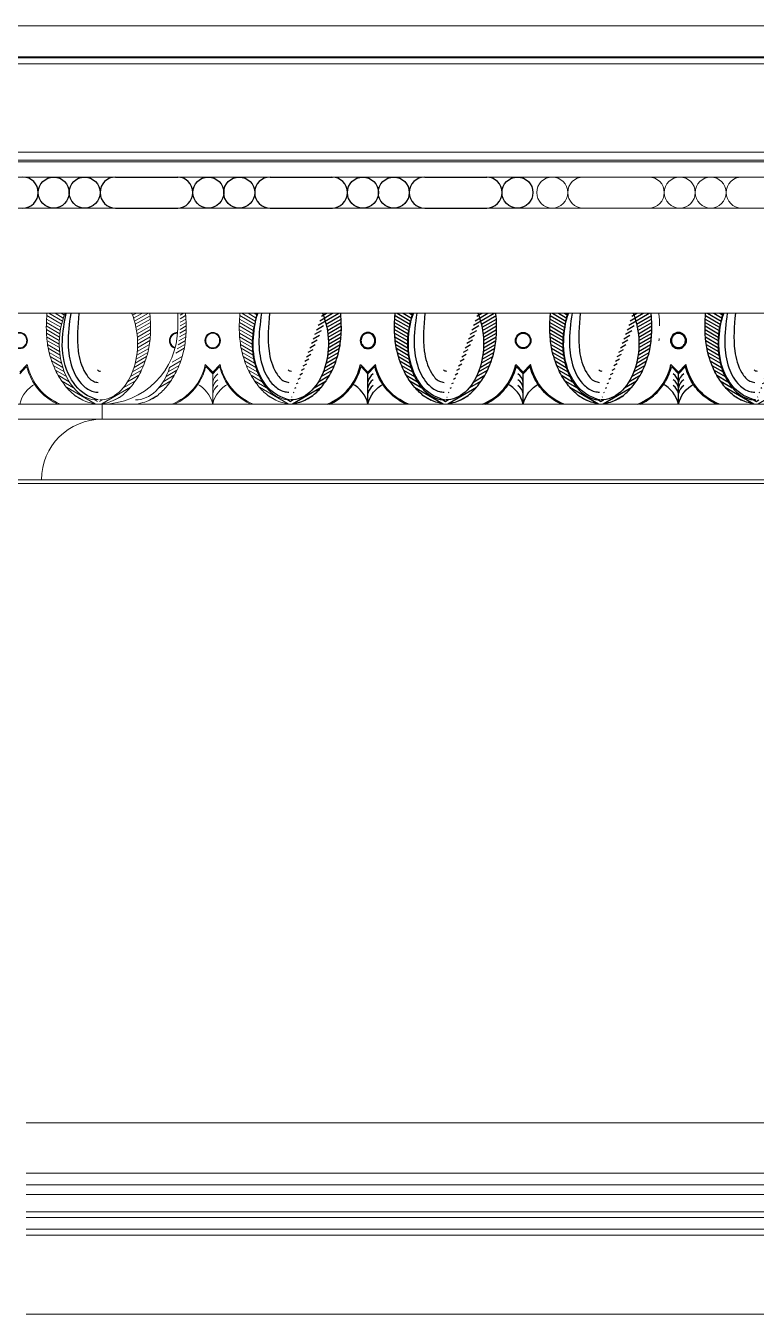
# Model space of a CAD drawing. Header units: millimetres. Extents: x -942 to 1387, y 0 to 1964.
# Drawn here: x 266.6 to 455.7, y 1139.8 to 1473.2 of the extents above; entities that cross this region are included whole.
import ezdxf

# ---------------------------------------------------------------- set-up
doc = ezdxf.new("R2010")
doc.units = ezdxf.units.MM
doc.layers.add('ceco.net 174', color=7, linetype='Continuous')
pattern_1 = [(30, (-1527.7637, -743.4824), (-0.396875, 0.68740766), [])]
pattern_2 = [(150, (2238.12346, -743.4824), (0.396875, 0.68740766), [])]

msp = doc.modelspace()

# ---------------------------------------------------------------- hatches: boundary and pattern name
at = {"layer": 'ceco.net 174'}
h = msp.add_hatch(dxfattribs=at)
h.set_pattern_fill('LINE', color=256, scale=0.25, angle=30, style=0)
h.set_pattern_definition(pattern_1)
edge = h.paths.add_edge_path()
edge.add_spline(control_points=[(335.89, 1375.4), (336.8, 1375.57), (338.39, 1376.08), (340.51, 1377.04), (343.04, 1379.45), (345.2, 1382.42), (346.73, 1385.63), (347.83, 1389.37), (348.38, 1393.33), (348.31, 1396.87), (348.12, 1398.75), (348.12, 1398.8)], knot_values=[0, 0, 0, 0, 1.778216, 4.322494, 7.679394, 11.44971, 16.024111, 18.840232, 22.952868, 27.800435, 27.933116, 27.933116, 27.933116, 27.933116], degree=3, periodic=0)
edge.add_line((348.12, 1398.8), (343.43, 1398.8))
edge.add_ellipse((335.18, 1390.98), major_axis=(0, -14.6), ratio=0.669184, start_angle=0, end_angle=122.3722, ccw=False)
edge.add_line((335.18, 1376.38), (335.09, 1376.38))
edge.add_line((335.09, 1376.38), (335.09, 1375.4))
edge.add_line((335.09, 1375.4), (335.89, 1375.4))
h = msp.add_hatch(dxfattribs=at)
h.set_pattern_fill('LINE', color=256, scale=0.25, angle=30, style=0)
h.set_pattern_definition(pattern_1)
edge = h.paths.add_edge_path()
edge.add_spline(control_points=[(335.89, 1375.4), (336.8, 1375.57), (338.39, 1376.08), (340.51, 1377.04), (343.04, 1379.45), (345.2, 1382.42), (346.73, 1385.63), (347.83, 1389.37), (348.38, 1393.33), (348.31, 1396.87), (348.12, 1398.75), (348.12, 1398.8)], knot_values=[0, 0, 0, 0, 1.778216, 4.322494, 7.679394, 11.44971, 16.024111, 18.840232, 22.952868, 27.800435, 27.933116, 27.933116, 27.933116, 27.933116], degree=3, periodic=0)
edge.add_line((348.12, 1398.8), (343.43, 1398.8))
edge.add_ellipse((335.18, 1390.98), major_axis=(0, -14.6), ratio=0.669184, start_angle=0, end_angle=122.3722, ccw=False)
edge.add_line((335.18, 1376.38), (335.09, 1376.38))
edge.add_line((335.09, 1376.38), (335.09, 1375.4))
edge.add_line((335.09, 1375.4), (335.89, 1375.4))
h = msp.add_hatch(dxfattribs=at)
h.set_pattern_fill('LINE', color=256, scale=0.25, angle=30, style=0)
h.set_pattern_definition(pattern_2)
edge = h.paths.add_edge_path()
edge.add_spline(control_points=[(374.47, 1375.4), (373.56, 1375.57), (371.97, 1376.08), (369.85, 1377.04), (367.32, 1379.45), (365.16, 1382.42), (363.63, 1385.63), (362.53, 1389.37), (361.98, 1393.33), (362.05, 1396.87), (362.24, 1398.75), (362.24, 1398.8)], knot_values=[0, 0, 0, 0, 1.778216, 4.322494, 7.679394, 11.44971, 16.024111, 18.840232, 22.952868, 27.800435, 27.933116, 27.933116, 27.933116, 27.933116], degree=3, periodic=0)
edge.add_line((362.24, 1398.8), (366.93, 1398.8))
edge.add_ellipse((375.18, 1390.98), major_axis=(0, -14.6), ratio=0.669184, start_angle=237.6278, end_angle=360)
edge.add_line((375.18, 1376.38), (375.27, 1376.38))
edge.add_line((375.27, 1376.38), (375.27, 1375.4))
edge.add_line((375.27, 1375.4), (374.47, 1375.4))
h = msp.add_hatch(dxfattribs=at)
h.set_pattern_fill('LINE', color=256, scale=0.25, angle=30, style=0)
h.set_pattern_definition(pattern_2)
edge = h.paths.add_edge_path()
edge.add_spline(control_points=[(374.47, 1375.4), (373.56, 1375.57), (371.97, 1376.08), (369.85, 1377.04), (367.32, 1379.45), (365.16, 1382.42), (363.63, 1385.63), (362.53, 1389.37), (361.98, 1393.33), (362.05, 1396.87), (362.24, 1398.75), (362.24, 1398.8)], knot_values=[0, 0, 0, 0, 1.778216, 4.322494, 7.679394, 11.44971, 16.024111, 18.840232, 22.952868, 27.800435, 27.933116, 27.933116, 27.933116, 27.933116], degree=3, periodic=0)
edge.add_line((362.24, 1398.8), (366.93, 1398.8))
edge.add_ellipse((375.18, 1390.98), major_axis=(0, -14.6), ratio=0.669184, start_angle=237.6278, end_angle=360)
edge.add_line((375.18, 1376.38), (375.27, 1376.38))
edge.add_line((375.27, 1376.38), (375.27, 1375.4))
edge.add_line((375.27, 1375.4), (374.47, 1375.4))
h = msp.add_hatch(dxfattribs=at)
h.set_pattern_fill('LINE', color=256, scale=0.25, angle=30, style=0)
h.set_pattern_definition([(30, (-1487.5906, -743.4824), (-0.396875, 0.68740766), [])])
edge = h.paths.add_edge_path()
edge.add_spline(control_points=[(376.07, 1375.4), (376.97, 1375.57), (378.56, 1376.08), (380.68, 1377.04), (383.21, 1379.45), (385.37, 1382.42), (386.9, 1385.63), (388, 1389.37), (388.55, 1393.33), (388.49, 1396.87), (388.29, 1398.75), (388.29, 1398.8)], knot_values=[0, 0, 0, 0, 1.778216, 4.322494, 7.679394, 11.44971, 16.024111, 18.840232, 22.952868, 27.800435, 27.933116, 27.933116, 27.933116, 27.933116], degree=3, periodic=0)
edge.add_line((388.29, 1398.8), (383.61, 1398.8))
edge.add_ellipse((375.35, 1390.98), major_axis=(0, 14.6), ratio=0.669184, start_angle=180, end_angle=302.3722, ccw=False)
edge.add_line((375.35, 1376.38), (375.27, 1376.38))
edge.add_line((375.27, 1376.38), (375.27, 1375.4))
edge.add_line((375.27, 1375.4), (376.07, 1375.4))
h = msp.add_hatch(dxfattribs=at)
h.set_pattern_fill('LINE', color=256, scale=0.25, angle=30, style=0)
h.set_pattern_definition([(150, (2278.2965, -743.4824), (0.396875, 0.68740766), [])])
edge = h.paths.add_edge_path()
edge.add_spline(control_points=[(414.64, 1375.4), (413.73, 1375.57), (412.15, 1376.08), (410.02, 1377.04), (407.49, 1379.45), (405.34, 1382.42), (403.81, 1385.63), (402.7, 1389.37), (402.16, 1393.33), (402.22, 1396.87), (402.41, 1398.75), (402.42, 1398.8)], knot_values=[0, 0, 0, 0, 1.778216, 4.322494, 7.679394, 11.44971, 16.024111, 18.840232, 22.952868, 27.800435, 27.933116, 27.933116, 27.933116, 27.933116], degree=3, periodic=0)
edge.add_line((402.42, 1398.8), (407.1, 1398.8))
edge.add_ellipse((415.35, 1390.98), major_axis=(0, 14.6), ratio=0.669184, start_angle=57.6278, end_angle=180)
edge.add_line((415.35, 1376.38), (415.44, 1376.38))
edge.add_line((415.44, 1376.38), (415.44, 1375.4))
edge.add_line((415.44, 1375.4), (414.64, 1375.4))
h = msp.add_hatch(dxfattribs=at)
h.set_pattern_fill('LINE', color=256, scale=0.25, angle=30, style=0)
h.set_pattern_definition([(30, (-1447.4176, -743.4824), (-0.396875, 0.68740766), [])])
edge = h.paths.add_edge_path()
edge.add_spline(control_points=[(416.24, 1375.4), (417.15, 1375.57), (418.73, 1376.08), (420.85, 1377.04), (423.39, 1379.45), (425.54, 1382.42), (427.07, 1385.63), (428.18, 1389.37), (428.72, 1393.33), (428.66, 1396.87), (428.47, 1398.75), (428.46, 1398.8)], knot_values=[0, 0, 0, 0, 1.778216, 4.322494, 7.679394, 11.44971, 16.024111, 18.840232, 22.952868, 27.800435, 27.933116, 27.933116, 27.933116, 27.933116], degree=3, periodic=0)
edge.add_line((428.46, 1398.8), (423.78, 1398.8))
edge.add_ellipse((415.53, 1390.98), major_axis=(0, 14.6), ratio=0.669184, start_angle=180, end_angle=302.3722, ccw=False)
edge.add_line((415.53, 1376.38), (415.44, 1376.38))
edge.add_line((415.44, 1376.38), (415.44, 1375.4))
edge.add_line((415.44, 1375.4), (416.24, 1375.4))
h = msp.add_hatch(dxfattribs=at)
h.set_pattern_fill('LINE', color=256, scale=0.25, angle=30, style=0)
h.set_pattern_definition([(30, (-1447.4176, -743.4824), (-0.396875, 0.68740766), [])])
edge = h.paths.add_edge_path()
edge.add_spline(control_points=[(416.24, 1375.4), (417.15, 1375.57), (418.73, 1376.08), (420.85, 1377.04), (423.39, 1379.45), (425.54, 1382.42), (427.07, 1385.63), (428.18, 1389.37), (428.72, 1393.33), (428.66, 1396.87), (428.47, 1398.75), (428.46, 1398.8)], knot_values=[0, 0, 0, 0, 1.778216, 4.322494, 7.679394, 11.44971, 16.024111, 18.840232, 22.952868, 27.800435, 27.933116, 27.933116, 27.933116, 27.933116], degree=3, periodic=0)
edge.add_line((428.46, 1398.8), (423.78, 1398.8))
edge.add_ellipse((415.53, 1390.98), major_axis=(0, -14.6), ratio=0.669184, start_angle=0, end_angle=122.3722, ccw=False)
edge.add_line((415.53, 1376.38), (415.44, 1376.38))
edge.add_line((415.44, 1376.38), (415.44, 1375.4))
edge.add_line((415.44, 1375.4), (416.24, 1375.4))
h = msp.add_hatch(dxfattribs=at)
h.set_pattern_fill('LINE', color=256, scale=0.25, angle=30, style=0)
h.set_pattern_definition([(150, (2318.4695, -743.4824), (0.396875, 0.68740766), [])])
edge = h.paths.add_edge_path()
edge.add_spline(control_points=[(454.81, 1375.4), (453.9, 1375.57), (452.32, 1376.08), (450.2, 1377.04), (447.67, 1379.45), (445.51, 1382.42), (443.98, 1385.63), (442.87, 1389.37), (442.33, 1393.33), (442.39, 1396.87), (442.58, 1398.75), (442.59, 1398.8)], knot_values=[0, 0, 0, 0, 1.778216, 4.322494, 7.679394, 11.44971, 16.024111, 18.840232, 22.952868, 27.800435, 27.933116, 27.933116, 27.933116, 27.933116], degree=3, periodic=0)
edge.add_line((442.59, 1398.8), (447.27, 1398.8))
edge.add_ellipse((455.53, 1390.98), major_axis=(0, 14.6), ratio=0.669184, start_angle=57.6278, end_angle=180)
edge.add_line((455.53, 1376.38), (455.61, 1376.38))
edge.add_line((455.61, 1376.38), (455.61, 1375.4))
edge.add_line((455.61, 1375.4), (454.81, 1375.4))
h = msp.add_hatch(dxfattribs=at)
h.set_pattern_fill('LINE', color=256, scale=0.25, angle=30, style=0)
h.set_pattern_definition([(150, (2318.4695, -743.4824), (0.396875, 0.68740766), [])])
edge = h.paths.add_edge_path()
edge.add_spline(control_points=[(454.81, 1375.4), (453.9, 1375.57), (452.32, 1376.08), (450.2, 1377.04), (447.67, 1379.45), (445.51, 1382.42), (443.98, 1385.63), (442.87, 1389.37), (442.33, 1393.33), (442.39, 1396.87), (442.58, 1398.75), (442.59, 1398.8)], knot_values=[0, 0, 0, 0, 1.778216, 4.322494, 7.679394, 11.44971, 16.024111, 18.840232, 22.952868, 27.800435, 27.933116, 27.933116, 27.933116, 27.933116], degree=3, periodic=0)
edge.add_line((442.59, 1398.8), (447.27, 1398.8))
edge.add_ellipse((455.53, 1390.98), major_axis=(0, -14.6), ratio=0.669184, start_angle=237.6278, end_angle=360)
edge.add_line((455.53, 1376.38), (455.61, 1376.38))
edge.add_line((455.61, 1376.38), (455.61, 1375.4))
edge.add_line((455.61, 1375.4), (454.81, 1375.4))
h = msp.add_hatch(dxfattribs=at)
h.set_pattern_fill('LINE', color=256, scale=0.25, angle=30, style=0)
h.set_pattern_definition([(30, (-1407.2446, -743.4824), (-0.396875, 0.68740766), [])])
edge = h.paths.add_edge_path()
edge.add_spline(control_points=[(456.41, 1375.4), (457.32, 1375.57), (458.91, 1376.08), (461.03, 1377.04), (463.56, 1379.45), (465.71, 1382.42), (467.25, 1385.63), (468.35, 1389.37), (468.9, 1393.33), (468.83, 1396.87), (468.64, 1398.75), (468.64, 1398.8)], knot_values=[0, 0, 0, 0, 1.778216, 4.322494, 7.679394, 11.44971, 16.024111, 18.840232, 22.952868, 27.800435, 27.933116, 27.933116, 27.933116, 27.933116], degree=3, periodic=0)
edge.add_line((468.64, 1398.8), (463.95, 1398.8))
edge.add_ellipse((455.7, 1390.98), major_axis=(0, -14.6), ratio=0.669184, start_angle=0, end_angle=122.3722, ccw=False)
edge.add_line((455.7, 1376.38), (455.61, 1376.38))
edge.add_line((455.61, 1376.38), (455.61, 1375.4))
edge.add_line((455.61, 1375.4), (456.41, 1375.4))

# ---------------------------------------------------------------- linework, layer by layer
at = {"layer": 'ceco.net 174', "lineweight": 5}
for p, q in [((0, 1473.2), (942.12, 1473.2)), ((942.12, 1465.2), (0, 1465.2)), ((940.37, 1464.87), (0, 1464.87)), ((936.56, 1463.37), (0, 1463.37)), ((921.78, 1440.46), (0, 1440.46)), ((917.5, 1438.46), (0, 1438.46)), ((915.13, 1437.96), (0, 1437.96)), ((911.58, 1434.04), (0, 1434.04)), ((908.04, 1426.04), (0, 1426.04)), ((903.58, 1398.8), (0, 1398.8)), ((275.72, 1395.18), (272.02, 1397.32)), ((275.9, 1395.99), (272.08, 1398.2)), ((276.11, 1396.79), (272.63, 1398.8)), ((276.35, 1397.56), (274.21, 1398.8)), ((276.63, 1398.32), (275.8, 1398.8)), ((294.25, 1398.31), (295.08, 1398.78)), ((294.53, 1397.55), (296.67, 1398.78)), ((294.77, 1396.77), (298.25, 1398.78)), ((294.98, 1395.98), (298.8, 1398.18)), ((295.17, 1395.17), (298.87, 1397.3)), ((305.95, 1394.88), (305.95, 1398.8)), ((306.58, 1398.29), (307.45, 1398.8)), ((306.6, 1397.39), (308, 1398.2)), ((306.61, 1396.48), (308.07, 1397.32)), ((325.65, 1395.18), (321.95, 1397.32)), ((325.83, 1395.99), (322.01, 1398.2)), ((326.04, 1396.79), (322.56, 1398.8)), ((326.29, 1397.56), (324.15, 1398.8)), ((326.56, 1398.32), (325.74, 1398.8)), ((446.17, 1395.18), (442.47, 1397.32)), ((446.35, 1395.99), (442.53, 1398.2)), ((446.56, 1396.79), (443.08, 1398.8)), ((446.8, 1397.56), (444.67, 1398.8)), ((447.08, 1398.32), (446.25, 1398.8)), ((275.45, 1393.5), (271.95, 1395.52)), ((275.37, 1392.63), (271.96, 1394.6)), ((275.57, 1394.35), (271.97, 1396.43)), ((275.32, 1391.75), (271.99, 1393.67)), ((295.31, 1394.34), (298.91, 1396.41)), ((295.43, 1393.49), (298.93, 1395.51)), ((295.52, 1392.62), (298.93, 1394.59)), ((295.56, 1391.73), (298.9, 1393.66)), ((306.4, 1392.69), (308.1, 1393.67)), ((306.5, 1393.67), (308.12, 1394.6)), ((306.56, 1394.62), (308.13, 1395.52)), ((306.6, 1395.56), (308.11, 1396.43)), ((325.38, 1393.5), (321.89, 1395.52)), ((325.3, 1392.63), (321.89, 1394.6)), ((325.5, 1394.35), (321.91, 1396.43)), ((325.25, 1391.75), (321.92, 1393.67)), ((445.9, 1393.5), (442.4, 1395.52)), ((445.82, 1392.63), (442.41, 1394.6)), ((446.02, 1394.35), (442.43, 1396.43)), ((445.77, 1391.75), (442.44, 1393.67)), ((275.3, 1390.84), (272.04, 1392.72)), ((275.33, 1389.91), (272.13, 1391.75)), ((275.4, 1388.95), (272.26, 1390.76)), ((295.48, 1388.94), (298.62, 1390.75)), ((295.55, 1389.89), (298.75, 1391.74)), ((295.58, 1390.82), (298.84, 1392.71)), ((305.81, 1389.6), (307.82, 1390.76)), ((306.06, 1390.66), (307.95, 1391.75)), ((306.25, 1391.69), (308.04, 1392.72)), ((325.24, 1390.84), (321.98, 1392.72)), ((325.26, 1389.91), (322.07, 1391.75)), ((325.33, 1388.95), (322.2, 1390.76)), ((445.76, 1390.84), (442.49, 1392.72)), ((445.78, 1389.91), (442.59, 1391.75)), ((445.85, 1388.95), (442.72, 1390.76)), ((275.51, 1387.97), (272.44, 1389.74)), ((275.68, 1386.95), (272.67, 1388.69)), ((275.91, 1385.9), (272.96, 1387.61)), ((294.97, 1385.89), (297.92, 1387.6)), ((295.2, 1386.94), (298.21, 1388.68)), ((295.37, 1387.95), (298.44, 1389.73)), ((304.56, 1386.13), (307.12, 1387.61)), ((305.49, 1388.5), (307.64, 1389.74)), ((325.45, 1387.97), (322.37, 1389.74)), ((325.62, 1386.95), (322.6, 1388.69)), ((325.85, 1385.9), (322.89, 1387.61)), ((445.97, 1387.97), (442.89, 1389.74)), ((446.13, 1386.95), (443.12, 1388.69)), ((446.37, 1385.9), (443.41, 1387.61)), ((267, 1385.52), (265.07, 1383.53)), ((266.86, 1385.02), (265.07, 1383.17)), ((276.22, 1384.81), (273.32, 1386.49)), ((276.62, 1383.66), (273.76, 1385.31)), ((277.15, 1382.44), (274.31, 1384.08)), ((293.73, 1382.42), (296.58, 1384.07)), ((294.26, 1383.65), (297.12, 1385.3)), ((294.66, 1384.8), (297.57, 1386.47)), ((302.93, 1382.44), (305.77, 1384.08)), ((303.46, 1383.66), (306.32, 1385.31)), ((303.86, 1384.81), (306.76, 1386.49)), ((313.08, 1385.52), (315.01, 1383.53)), ((313.22, 1385.02), (315.01, 1383.17)), ((316.93, 1385.52), (315.01, 1383.53)), ((316.8, 1385.02), (315.01, 1383.17)), ((326.15, 1384.81), (323.25, 1386.49)), ((326.55, 1383.66), (323.69, 1385.31)), ((327.08, 1382.44), (324.24, 1384.08)), ((446.67, 1384.81), (443.77, 1386.49)), ((447.07, 1383.66), (444.21, 1385.31)), ((447.6, 1382.44), (444.76, 1384.08)), ((277.88, 1381.1), (275, 1382.77)), ((279.01, 1379.53), (275.89, 1381.33)), ((291.87, 1379.52), (294.99, 1381.32)), ((293, 1381.09), (295.88, 1382.75)), ((301.07, 1379.53), (304.19, 1381.33)), ((302.2, 1381.1), (305.08, 1382.77)), ((315.01, 1375.3), (315.01, 1383.53)), ((327.81, 1381.1), (324.93, 1382.77)), ((328.94, 1379.53), (325.83, 1381.33)), ((448.33, 1381.1), (445.45, 1382.77)), ((449.46, 1379.53), (446.34, 1381.33)), ((284.58, 1375.4), (277.15, 1379.69)), ((281.43, 1376.3), (279.5, 1377.41)), ((286.3, 1375.38), (293.73, 1379.67)), ((289.45, 1376.29), (291.38, 1377.4)), ((298.65, 1376.3), (300.58, 1377.41)), ((334.52, 1375.4), (327.09, 1379.69)), ((331.36, 1376.3), (329.44, 1377.41)), ((455.04, 1375.4), (447.61, 1379.69)), ((451.88, 1376.3), (449.96, 1377.41)), ((848.14, 1375.3), (0, 1375.3)), ((285.16, 1375.98), (284.41, 1376.41)), ((285.72, 1375.97), (286.47, 1376.4)), ((286.37, 1371.39), (286.37, 1375.3)), ((335.09, 1375.98), (334.34, 1376.41)), ((455.61, 1375.98), (454.86, 1376.41)), ((848.14, 1371.39), (0, 1371.39)), ((832.48, 1355.72), (0, 1355.72)), ((828.48, 1354.73), (0, 1354.73)), ((643.98, 1189.3), (266.71, 1189.3)), ((643.98, 1176.3), (266.71, 1176.3)), ((643.98, 1173.3), (266.71, 1173.3)), ((643.98, 1170.8), (266.71, 1170.8)), ((266.71, 1166.3), (643.98, 1166.3)), ((266.71, 1164.8), (643.98, 1164.8)), ((643.98, 1161.8), (266.71, 1161.8)), ((643.98, 1160.3), (266.71, 1160.3)), ((266.71, 1139.8), (643.98, 1139.8))]:
    msp.add_line(p, q, dxfattribs=at)
at = {"layer": 'ceco.net 174'}
for p, q in [((289.87, 1434.04), (305.97, 1434.04)), ((329.87, 1434.04), (345.97, 1434.04)), ((369.87, 1434.04), (385.97, 1434.04)), ((289.87, 1426.04), (305.97, 1426.04)), ((329.87, 1426.04), (345.97, 1426.04)), ((369.87, 1426.04), (385.97, 1426.04)), ((353.25, 1385.52), (355.18, 1383.53)), ((353.25, 1385.52), (355.18, 1383.53)), ((353.39, 1385.02), (355.18, 1383.17)), ((353.39, 1385.02), (355.18, 1383.17)), ((357.11, 1385.52), (355.18, 1383.53)), ((357.11, 1385.52), (355.18, 1383.53)), ((356.97, 1385.02), (355.18, 1383.17)), ((356.97, 1385.02), (355.18, 1383.17)), ((393.43, 1385.52), (395.35, 1383.53)), ((393.56, 1385.02), (395.35, 1383.17)), ((397.28, 1385.52), (395.35, 1383.53)), ((397.14, 1385.02), (395.35, 1383.17)), ((433.6, 1385.52), (435.53, 1383.53)), ((433.6, 1385.52), (435.53, 1383.53)), ((433.74, 1385.02), (435.53, 1383.17)), ((433.74, 1385.02), (435.53, 1383.17)), ((437.45, 1385.52), (435.53, 1383.53)), ((437.45, 1385.52), (435.53, 1383.53)), ((437.32, 1385.02), (435.53, 1383.17)), ((437.32, 1385.02), (435.53, 1383.17)), ((355.18, 1375.3), (355.18, 1383.53)), ((355.18, 1375.3), (355.18, 1383.53)), ((395.35, 1375.3), (395.35, 1383.53)), ((435.53, 1375.3), (435.53, 1383.53)), ((435.53, 1375.3), (435.53, 1383.53))]:
    msp.add_line(p, q, dxfattribs=at)
for centre in [(273.87, 1430.04), (281.87, 1430.04), (313.87, 1430.04), (321.87, 1430.04), (353.87, 1430.04), (361.87, 1430.04), (393.87, 1430.04)]:
    msp.add_circle(centre, 4, dxfattribs=at)
at = {"layer": 'ceco.net 174', "lineweight": 5}
for centre in [(402.87, 1430.04), (435.87, 1430.04), (443.87, 1430.04)]:
    msp.add_circle(centre, 4, dxfattribs=at)
at = {"layer": 'ceco.net 174'}
for centre, radius, start, end in [((265.87, 1430.04), 4, 270, 90), ((289.87, 1430.04), 4, 90, 270), ((305.87, 1430.04), 4, 270, 90), ((329.87, 1430.04), 4, 90, 270), ((345.87, 1430.04), 4, 270, 90), ((369.87, 1430.04), 4, 90, 270), ((385.87, 1430.04), 4, 270, 90), ((358.47, 1380.39), 3.35, 125.1834, 169.072), ((358.47, 1380.39), 3.35, 125.1834, 169.072), ((358.47, 1378.88), 3.35, 125.1834, 169.072), ((358.47, 1378.88), 3.35, 125.1834, 169.072), ((392.06, 1380.39), 3.35, 10.928, 54.8166), ((392.06, 1378.88), 3.35, 10.928, 54.8166), ((432.23, 1380.39), 3.35, 10.928, 54.8166), ((432.23, 1378.88), 3.35, 10.928, 54.8166), ((438.82, 1380.39), 3.35, 125.1834, 169.072), ((438.82, 1378.88), 3.35, 125.1834, 169.072), ((358.47, 1377.37), 3.35, 125.1834, 169.072), ((358.47, 1377.37), 3.35, 125.1834, 169.072), ((392.06, 1377.37), 3.35, 10.928, 54.8166), ((432.23, 1377.37), 3.35, 10.928, 54.8166), ((438.82, 1377.37), 3.35, 125.1834, 169.072)]:
    msp.add_arc(centre, radius, start, end, dxfattribs=at)
at = {"layer": 'ceco.net 174', "lineweight": 5}
for centre, radius, start, end in [((410.87, 1430.04), 4, 90, 270), ((427.87, 1430.04), 4, 270, 90), ((451.87, 1430.04), 4, 90, 270), ((286.37, 1394.88), 19.58, 270, 0), ((318.3, 1380.39), 3.35, 125.1834, 169.072), ((318.3, 1378.88), 3.35, 125.1834, 169.072), ((318.3, 1377.37), 3.35, 125.1834, 169.072), ((286.37, 1355.72), 15.66, 90, 180)]:
    msp.add_arc(centre, radius, start, end, dxfattribs=at)
for centre, major_axis, ratio, start_param, end_param in [((285.07, 1390.98), (0, -14.6), 0.669184, 4.147387, 6.283185), ((335.01, 1390.98), (0, -14.6), 0.669184, 4.147387, 6.283185), ((455.53, 1390.98), (0, -14.6), 0.669184, 4.147387, 6.283185), ((265.07, 1391.75), (0, 2.1), 0.951264, 4.712389, 10.995574), ((305.81, 1391.74), (0, 2.1), 0.951264, 6.226102, 9.145028), ((299.72, 1388.84), (0, 14.44), 0.951264, 3.496213, 4.480237), ((307.85, 1373.46), (0, 7.74), 0.951264, -1.330793, -0.430056)]:
    msp.add_ellipse(centre, major_axis=major_axis, ratio=ratio, start_param=start_param, end_param=end_param, dxfattribs=at)
at = {"layer": 'ceco.net 174', "lineweight": 5, "extrusion": (0, 0, -1)}
for centre, major_axis, ratio, start_param, end_param in [((285.81, 1390.97), (0, -14.6), 0.669184, 4.147387, 6.283185), ((315.01, 1391.75), (0, 2.1), 0.951264, 4.712389, 10.995574), ((280.37, 1388.84), (0, 14.44), 0.951264, 3.496213, 4.480237), ((295.01, 1390.98), (0, -14.6), 0.669184, 5.148783, 6.283185), ((330.3, 1388.84), (0, 14.44), 0.951264, 3.496213, 4.480237), ((272.23, 1373.46), (0, 7.74), 0.951264, -1.330793, -0.430056), ((322.16, 1373.46), (0, 7.74), 0.951264, -1.330793, -0.430056)]:
    msp.add_ellipse(centre, major_axis=major_axis, ratio=ratio, start_param=start_param, end_param=end_param, dxfattribs=at)
at = {"layer": 'ceco.net 174', "extrusion": (0, 0, -1)}
for centre, major_axis, ratio, start_param, end_param in [((335.18, 1390.98), (0, -14.6), 0.669184, 4.147387, 6.283185), ((335.18, 1390.98), (0, -14.6), 0.669184, 4.147387, 6.283185), ((375.35, 1390.98), (0, 14.6), 0.669184, 1.005794, 3.141593), ((415.53, 1390.98), (0, 14.6), 0.669184, 1.005794, 3.141593), ((415.53, 1390.98), (0, -14.6), 0.669184, 4.147387, 6.283185), ((355.18, 1391.75), (0, 2.1), 0.951264, 4.712389, 10.995574), ((355.18, 1391.75), (0, 2.1), 0.951264, 4.712389, 10.995574), ((435.53, 1391.75), (0, 2.1), 0.951264, 4.712389, 10.995574), ((370.47, 1388.84), (0, 14.44), 0.951264, 3.496213, 4.480237), ((370.47, 1388.84), (0, 14.44), 0.951264, 3.496213, 4.480237), ((410.64, 1388.84), (0, 14.44), 0.951264, 3.496213, 4.480237), ((450.82, 1388.84), (0, 14.44), 0.951264, 3.496213, 4.480237), ((450.82, 1388.84), (0, 14.44), 0.951264, 3.496213, 4.480237), ((362.33, 1373.46), (0, 7.74), 0.951264, -1.330793, -0.430056), ((362.33, 1373.46), (0, 7.74), 0.951264, -1.330793, -0.430056), ((402.51, 1373.46), (0, 7.74), 0.951264, -1.330793, -0.430056), ((442.68, 1373.46), (0, 7.74), 0.951264, -1.330793, -0.430056), ((442.68, 1373.46), (0, 7.74), 0.951264, -1.330793, -0.430056)]:
    msp.add_ellipse(centre, major_axis=major_axis, ratio=ratio, start_param=start_param, end_param=end_param, dxfattribs=at)
at = {"layer": 'ceco.net 174'}
for centre, major_axis, ratio, start_param, end_param in [((375.18, 1390.98), (0, -14.6), 0.669184, 4.147387, 6.283185), ((375.18, 1390.98), (0, -14.6), 0.669184, 4.147387, 6.283185), ((415.35, 1390.98), (0, 14.6), 0.669184, 1.005794, 3.141593), ((455.53, 1390.98), (0, 14.6), 0.669184, 1.005794, 3.141593), ((455.53, 1390.98), (0, -14.6), 0.669184, 4.147387, 6.283185), ((395.35, 1391.75), (0, 2.1), 0.951264, 1.570796327050552, 7.853981634230139), ((435.53, 1391.75), (0, 2.1), 0.951264, 1.570796327050552, 7.853981634230139), ((339.89, 1388.84), (0, 14.44), 0.951264, 3.496213, 4.480237), ((339.89, 1388.84), (0, 14.44), 0.951264, 3.496213, 4.480237), ((380.06, 1388.84), (0, 14.44), 0.951264, 3.496213, 4.480237), ((420.23, 1388.84), (0, 14.44), 0.951264, 3.496213, 4.480237), ((420.23, 1388.84), (0, 14.44), 0.951264, 3.496213, 4.480237), ((348.03, 1373.46), (0, 7.74), 0.951264, -1.330793, -0.430056), ((348.03, 1373.46), (0, 7.74), 0.951264, -1.330793, -0.430056), ((388.2, 1373.46), (0, 7.74), 0.951264, -1.330793, -0.430056), ((428.37, 1373.46), (0, 7.74), 0.951264, -1.330793, -0.430056), ((428.37, 1373.46), (0, 7.74), 0.951264, -1.330793, -0.430056)]:
    msp.add_ellipse(centre, major_axis=major_axis, ratio=ratio, start_param=start_param, end_param=end_param, dxfattribs=at)
at = {"layer": 'ceco.net 174', "lineweight": 5}
for points, knots in [([(284.36, 1375.4), (283.45, 1375.57), (281.87, 1376.08), (279.75, 1377.04), (277.21, 1379.45), (275.06, 1382.42), (273.53, 1385.63), (272.42, 1389.37), (271.88, 1393.33), (271.94, 1396.87), (272.13, 1398.75), (272.14, 1398.8)], [0, 0, 0, 0, 1.778216, 4.322494, 7.679394, 11.44971, 16.024111, 18.840232, 22.952868, 27.800435, 27.933116, 27.933116, 27.933116, 27.933116]), ([(286.52, 1375.38), (287.43, 1375.55), (289.01, 1376.06), (291.14, 1377.02), (293.67, 1379.44), (295.82, 1382.4), (297.35, 1385.61), (298.46, 1389.36), (299.01, 1393.31), (298.94, 1396.86), (298.75, 1398.73), (298.74, 1398.78)], [0, 0, 0, 0, 1.778216, 4.322494, 7.679394, 11.44971, 16.024111, 18.840232, 22.952868, 27.800435, 27.933116, 27.933116, 27.933116, 27.933116]), ([(295.72, 1375.4), (296.63, 1375.57), (298.21, 1376.08), (300.34, 1377.04), (302.87, 1379.45), (305.02, 1382.42), (306.55, 1385.63), (307.66, 1389.37), (308.2, 1393.33), (308.14, 1396.87), (307.95, 1398.75), (307.94, 1398.8)], [0, 0, 0, 0, 1.778216, 4.322494, 7.679394, 11.44971, 16.024111, 18.840232, 22.952868, 27.800435, 27.933116, 27.933116, 27.933116, 27.933116]), ([(334.29, 1375.4), (333.39, 1375.57), (331.8, 1376.08), (329.68, 1377.04), (327.15, 1379.45), (324.99, 1382.42), (323.46, 1385.63), (322.36, 1389.37), (321.81, 1393.33), (321.87, 1396.87), (322.07, 1398.75), (322.07, 1398.8)], [0, 0, 0, 0, 1.778216, 4.322494, 7.679394, 11.44971, 16.024111, 18.840232, 22.952868, 27.800435, 27.933116, 27.933116, 27.933116, 27.933116]), ([(430.66, 1395.6), (430.65, 1396.61), (430.59, 1397.69), (430.48, 1398.75), (430.47, 1398.8)], [25.126009, 25.126009, 25.126009, 25.126009, 27.800435, 27.933116, 27.933116, 27.933116, 27.933116]), ([(454.81, 1375.4), (453.9, 1375.57), (452.32, 1376.08), (450.2, 1377.04), (447.67, 1379.45), (445.51, 1382.42), (443.98, 1385.63), (442.87, 1389.37), (442.33, 1393.33), (442.39, 1396.87), (442.58, 1398.75), (442.59, 1398.8)], [0, 0, 0, 0, 1.778216, 4.322494, 7.679394, 11.44971, 16.024111, 18.840232, 22.952868, 27.800435, 27.933116, 27.933116, 27.933116, 27.933116]), ([(266.87, 1391.75), (266.87, 1391.96), (266.84, 1392.17), (266.66, 1392.71), (266.46, 1393.02), (265.93, 1393.46), (265.6, 1393.6), (264.93, 1393.68), (264.59, 1393.62), (263.98, 1393.3), (263.72, 1393.05), (263.36, 1392.44), (263.27, 1392.08), (263.28, 1391.36), (263.39, 1391), (263.76, 1390.4), (264.03, 1390.16), (264.65, 1389.87), (264.99, 1389.82), (265.66, 1389.92), (265.98, 1390.07), (266.5, 1390.53), (266.69, 1390.84), (266.85, 1391.37), (266.87, 1391.56), (266.87, 1391.75)], [4.712389, 4.712389, 4.712389, 4.712389, 5.044831, 5.044831, 5.610044, 5.610044, 6.175256, 6.175256, 6.740468, 6.740468, 7.305681, 7.305681, 7.870893, 7.870893, 8.436106, 8.436106, 9.001318, 9.001318, 9.56653, 9.56653, 10.131743, 10.131743, 10.696955, 10.696955, 10.995574, 10.995574, 10.995574, 10.995574]), ([(305.91, 1393.64), (305.6, 1393.65), (305.29, 1393.59), (304.71, 1393.29), (304.45, 1393.04), (304.1, 1392.43), (304, 1392.06), (304.01, 1391.34), (304.12, 1390.99), (304.49, 1390.39), (304.76, 1390.15), (305.15, 1389.96), (305.23, 1389.93), (305.31, 1389.91)], [6.225958, 6.225958, 6.225958, 6.225958, 6.740468, 6.740468, 7.305681, 7.305681, 7.870893, 7.870893, 8.436106, 8.436106, 9.001318, 9.001318, 9.141572, 9.141572, 9.141572, 9.141572]), ([(313.21, 1391.75), (313.21, 1391.96), (313.24, 1392.17), (313.42, 1392.71), (313.62, 1393.02), (314.15, 1393.46), (314.48, 1393.6), (315.15, 1393.68), (315.49, 1393.62), (316.1, 1393.3), (316.36, 1393.05), (316.72, 1392.44), (316.81, 1392.08), (316.8, 1391.36), (316.7, 1391), (316.32, 1390.4), (316.05, 1390.16), (315.43, 1389.87), (315.09, 1389.82), (314.42, 1389.92), (314.1, 1390.07), (313.58, 1390.53), (313.39, 1390.84), (313.23, 1391.37), (313.21, 1391.56), (313.21, 1391.75)], [4.712389, 4.712389, 4.712389, 4.712389, 5.044831, 5.044831, 5.610044, 5.610044, 6.175256, 6.175256, 6.740468, 6.740468, 7.305681, 7.305681, 7.870893, 7.870893, 8.436106, 8.436106, 9.001318, 9.001318, 9.56653, 9.56653, 10.131743, 10.131743, 10.696955, 10.696955, 10.995574, 10.995574, 10.995574, 10.995574]), ([(274.95, 1375.3), (274.26, 1375.61), (273.59, 1375.97), (271.61, 1377.27), (270.41, 1378.39), (268.43, 1381.01), (267.66, 1382.49), (267.04, 1384.38), (266.95, 1384.7), (266.86, 1385.02)], [3.5393257, 3.5393257, 3.5393257, 3.5393257, 3.6991761, 3.6991761, 4.0399493, 4.0399493, 4.3807224, 4.3807224, 4.4488589, 4.4488589, 4.4488589, 4.4488589]), ([(305.14, 1375.3), (305.82, 1375.61), (306.49, 1375.97), (308.47, 1377.27), (309.67, 1378.39), (311.65, 1381.01), (312.42, 1382.49), (313.04, 1384.38), (313.14, 1384.7), (313.22, 1385.02)], [3.5393257, 3.5393257, 3.5393257, 3.5393257, 3.6991761, 3.6991761, 4.0399493, 4.0399493, 4.3807224, 4.3807224, 4.4488589, 4.4488589, 4.4488589, 4.4488589]), ([(324.88, 1375.3), (324.19, 1375.61), (323.53, 1375.97), (321.55, 1377.27), (320.34, 1378.39), (318.37, 1381.01), (317.59, 1382.49), (316.97, 1384.38), (316.88, 1384.7), (316.8, 1385.02)], [3.5393257, 3.5393257, 3.5393257, 3.5393257, 3.6991761, 3.6991761, 4.0399493, 4.0399493, 4.3807224, 4.3807224, 4.4488589, 4.4488589, 4.4488589, 4.4488589])]:
    msp.add_open_spline(points, degree=3, knots=knots, dxfattribs=at)
at = {"layer": 'ceco.net 174'}
for points, knots in [([(285.36, 1376.37), (284.24, 1376.76), (280.86, 1377.96), (276.8, 1383.48), (275.64, 1391.22), (276.65, 1396.4), (277.11, 1398.78)], [0, 0, 0, 0, 3.547585, 10.610019, 19.101009, 26.373646, 26.373646, 26.373646, 26.373646]), ([(278.26, 1398.78), (277.89, 1396.15), (277.25, 1391.45), (278.21, 1384.89), (280.64, 1380.5), (283.46, 1378.53), (284.94, 1378.4), (285.36, 1378.37)], [0, 0, 0, 0, 7.960542, 14.18794, 19.515644, 22.650055, 23.921532, 23.921532, 23.921532, 23.921532]), ([(280.36, 1398.78), (280.07, 1395.53), (279.6, 1390.25), (281.26, 1384.18), (283.53, 1381.26), (284.94, 1380.96), (285.36, 1380.87)], [0, 0, 0, 0, 9.708222, 15.739888, 18.694225, 19.9821, 19.9821, 19.9821, 19.9821]), ([(334.75, 1376.38), (333.62, 1376.78), (330.25, 1377.97), (326.18, 1383.5), (325.02, 1391.23), (326.03, 1396.41), (326.5, 1398.8)], [0, 0, 0, 0, 3.547585, 10.610019, 19.101009, 26.373646, 26.373646, 26.373646, 26.373646]), ([(327.64, 1398.8), (327.28, 1396.16), (326.63, 1391.46), (327.6, 1384.91), (330.03, 1380.51), (332.85, 1378.55), (334.32, 1378.42), (334.75, 1378.38)], [0, 0, 0, 0, 7.960542, 14.18794, 19.515644, 22.650055, 23.921532, 23.921532, 23.921532, 23.921532]), ([(329.74, 1398.8), (329.45, 1395.54), (328.98, 1390.26), (330.64, 1384.19), (332.92, 1381.28), (334.32, 1380.97), (334.75, 1380.88)], [0, 0, 0, 0, 9.708222, 15.739888, 18.694225, 19.9821, 19.9821, 19.9821, 19.9821]), ([(335.89, 1375.4), (336.8, 1375.57), (338.39, 1376.08), (340.51, 1377.04), (343.04, 1379.45), (345.2, 1382.42), (346.73, 1385.63), (347.83, 1389.37), (348.38, 1393.33), (348.31, 1396.87), (348.12, 1398.75), (348.12, 1398.8)], [0, 0, 0, 0, 1.778216, 4.322494, 7.679394, 11.44971, 16.024111, 18.840232, 22.952868, 27.800435, 27.933116, 27.933116, 27.933116, 27.933116]), ([(335.89, 1375.4), (336.8, 1375.57), (338.39, 1376.08), (340.51, 1377.04), (343.04, 1379.45), (345.2, 1382.42), (346.73, 1385.63), (347.83, 1389.37), (348.38, 1393.33), (348.31, 1396.87), (348.12, 1398.75), (348.12, 1398.8)], [0, 0, 0, 0, 1.778216, 4.322494, 7.679394, 11.44971, 16.024111, 18.840232, 22.952868, 27.800435, 27.933116, 27.933116, 27.933116, 27.933116]), ([(374.47, 1375.4), (373.56, 1375.57), (371.97, 1376.08), (369.85, 1377.04), (367.32, 1379.45), (365.16, 1382.42), (363.63, 1385.63), (362.53, 1389.37), (361.98, 1393.33), (362.05, 1396.87), (362.24, 1398.75), (362.24, 1398.8)], [0, 0, 0, 0, 1.778216, 4.322494, 7.679394, 11.44971, 16.024111, 18.840232, 22.952868, 27.800435, 27.933116, 27.933116, 27.933116, 27.933116]), ([(374.47, 1375.4), (373.56, 1375.57), (371.97, 1376.08), (369.85, 1377.04), (367.32, 1379.45), (365.16, 1382.42), (363.63, 1385.63), (362.53, 1389.37), (361.98, 1393.33), (362.05, 1396.87), (362.24, 1398.75), (362.24, 1398.8)], [0, 0, 0, 0, 1.778216, 4.322494, 7.679394, 11.44971, 16.024111, 18.840232, 22.952868, 27.800435, 27.933116, 27.933116, 27.933116, 27.933116]), ([(374.92, 1376.38), (373.79, 1376.78), (370.42, 1377.97), (366.35, 1383.5), (365.2, 1391.23), (366.2, 1396.41), (366.67, 1398.8)], [0, 0, 0, 0, 3.547585, 10.610019, 19.101009, 26.373646, 26.373646, 26.373646, 26.373646]), ([(367.81, 1398.8), (367.45, 1396.16), (366.81, 1391.46), (367.77, 1384.91), (370.2, 1380.51), (373.02, 1378.55), (374.5, 1378.42), (374.92, 1378.38)], [0, 0, 0, 0, 7.960542, 14.18794, 19.515644, 22.650055, 23.921532, 23.921532, 23.921532, 23.921532]), ([(369.92, 1398.8), (369.63, 1395.54), (369.15, 1390.26), (370.81, 1384.19), (373.09, 1381.28), (374.49, 1380.97), (374.92, 1380.88)], [0, 0, 0, 0, 9.708222, 15.739888, 18.694225, 19.9821, 19.9821, 19.9821, 19.9821]), ([(376.07, 1375.4), (376.97, 1375.57), (378.56, 1376.08), (380.68, 1377.04), (383.21, 1379.45), (385.37, 1382.42), (386.9, 1385.63), (388, 1389.37), (388.55, 1393.33), (388.49, 1396.87), (388.29, 1398.75), (388.29, 1398.8)], [0, 0, 0, 0, 1.778216, 4.322494, 7.679394, 11.44971, 16.024111, 18.840232, 22.952868, 27.800435, 27.933116, 27.933116, 27.933116, 27.933116]), ([(414.64, 1375.4), (413.73, 1375.57), (412.15, 1376.08), (410.02, 1377.04), (407.49, 1379.45), (405.34, 1382.42), (403.81, 1385.63), (402.7, 1389.37), (402.16, 1393.33), (402.22, 1396.87), (402.41, 1398.75), (402.42, 1398.8)], [0, 0, 0, 0, 1.778216, 4.322494, 7.679394, 11.44971, 16.024111, 18.840232, 22.952868, 27.800435, 27.933116, 27.933116, 27.933116, 27.933116]), ([(415.09, 1376.38), (413.97, 1376.78), (410.6, 1377.97), (406.53, 1383.5), (405.37, 1391.23), (406.38, 1396.41), (406.84, 1398.8)], [0, 0, 0, 0, 3.547585, 10.610019, 19.101009, 26.373646, 26.373646, 26.373646, 26.373646]), ([(407.99, 1398.8), (407.62, 1396.16), (406.98, 1391.46), (407.94, 1384.91), (410.38, 1380.51), (413.19, 1378.55), (414.67, 1378.42), (415.09, 1378.38)], [0, 0, 0, 0, 7.960542, 14.18794, 19.515644, 22.650055, 23.921532, 23.921532, 23.921532, 23.921532]), ([(410.09, 1398.8), (409.8, 1395.54), (409.33, 1390.26), (410.99, 1384.19), (413.26, 1381.28), (414.67, 1380.97), (415.09, 1380.88)], [0, 0, 0, 0, 9.708222, 15.739888, 18.694225, 19.9821, 19.9821, 19.9821, 19.9821]), ([(416.24, 1375.4), (417.15, 1375.57), (418.73, 1376.08), (420.85, 1377.04), (423.39, 1379.45), (425.54, 1382.42), (427.07, 1385.63), (428.18, 1389.37), (428.72, 1393.33), (428.66, 1396.87), (428.47, 1398.75), (428.46, 1398.8)], [0, 0, 0, 0, 1.778216, 4.322494, 7.679394, 11.44971, 16.024111, 18.840232, 22.952868, 27.800435, 27.933116, 27.933116, 27.933116, 27.933116]), ([(416.24, 1375.4), (417.15, 1375.57), (418.73, 1376.08), (420.85, 1377.04), (423.39, 1379.45), (425.54, 1382.42), (427.07, 1385.63), (428.18, 1389.37), (428.72, 1393.33), (428.66, 1396.87), (428.47, 1398.75), (428.46, 1398.8)], [0, 0, 0, 0, 1.778216, 4.322494, 7.679394, 11.44971, 16.024111, 18.840232, 22.952868, 27.800435, 27.933116, 27.933116, 27.933116, 27.933116]), ([(454.81, 1375.4), (453.9, 1375.57), (452.32, 1376.08), (450.2, 1377.04), (447.67, 1379.45), (445.51, 1382.42), (443.98, 1385.63), (442.87, 1389.37), (442.33, 1393.33), (442.39, 1396.87), (442.58, 1398.75), (442.59, 1398.8)], [0, 0, 0, 0, 1.778216, 4.322494, 7.679394, 11.44971, 16.024111, 18.840232, 22.952868, 27.800435, 27.933116, 27.933116, 27.933116, 27.933116]), ([(454.81, 1375.4), (453.9, 1375.57), (452.32, 1376.08), (450.2, 1377.04), (447.67, 1379.45), (445.51, 1382.42), (443.98, 1385.63), (442.87, 1389.37), (442.33, 1393.33), (442.39, 1396.87), (442.58, 1398.75), (442.59, 1398.8)], [0, 0, 0, 0, 1.778216, 4.322494, 7.679394, 11.44971, 16.024111, 18.840232, 22.952868, 27.800435, 27.933116, 27.933116, 27.933116, 27.933116]), ([(455.27, 1376.38), (454.14, 1376.78), (450.77, 1377.97), (446.7, 1383.5), (445.54, 1391.23), (446.55, 1396.41), (447.01, 1398.8)], [0, 0, 0, 0, 3.547585, 10.610019, 19.101009, 26.373646, 26.373646, 26.373646, 26.373646]), ([(448.16, 1398.8), (447.8, 1396.16), (447.15, 1391.46), (448.11, 1384.91), (450.55, 1380.51), (453.37, 1378.55), (454.84, 1378.42), (455.27, 1378.38)], [0, 0, 0, 0, 7.960542, 14.18794, 19.515644, 22.650055, 23.921532, 23.921532, 23.921532, 23.921532]), ([(450.26, 1398.8), (449.97, 1395.54), (449.5, 1390.26), (451.16, 1384.19), (453.43, 1381.28), (454.84, 1380.97), (455.27, 1380.88)], [0, 0, 0, 0, 9.708222, 15.739888, 18.694225, 19.9821, 19.9821, 19.9821, 19.9821]), ([(353.38, 1391.75), (353.38, 1391.96), (353.41, 1392.17), (353.59, 1392.71), (353.8, 1393.02), (354.33, 1393.46), (354.65, 1393.6), (355.32, 1393.68), (355.67, 1393.62), (356.27, 1393.3), (356.54, 1393.05), (356.89, 1392.44), (356.99, 1392.08), (356.97, 1391.36), (356.87, 1391), (356.49, 1390.4), (356.22, 1390.16), (355.61, 1389.87), (355.26, 1389.82), (354.59, 1389.92), (354.27, 1390.07), (353.76, 1390.53), (353.56, 1390.84), (353.41, 1391.37), (353.38, 1391.56), (353.38, 1391.75)], [4.712389, 4.712389, 4.712389, 4.712389, 5.044831, 5.044831, 5.610044, 5.610044, 6.175256, 6.175256, 6.740468, 6.740468, 7.305681, 7.305681, 7.870893, 7.870893, 8.436106, 8.436106, 9.001318, 9.001318, 9.56653, 9.56653, 10.131743, 10.131743, 10.696955, 10.696955, 10.995574, 10.995574, 10.995574, 10.995574]), ([(353.38, 1391.75), (353.38, 1391.96), (353.41, 1392.17), (353.59, 1392.71), (353.8, 1393.02), (354.33, 1393.46), (354.65, 1393.6), (355.32, 1393.68), (355.67, 1393.62), (356.27, 1393.3), (356.54, 1393.05), (356.89, 1392.44), (356.99, 1392.08), (356.97, 1391.36), (356.87, 1391), (356.49, 1390.4), (356.22, 1390.16), (355.61, 1389.87), (355.26, 1389.82), (354.59, 1389.92), (354.27, 1390.07), (353.76, 1390.53), (353.56, 1390.84), (353.41, 1391.37), (353.38, 1391.56), (353.38, 1391.75)], [4.712389, 4.712389, 4.712389, 4.712389, 5.044831, 5.044831, 5.610044, 5.610044, 6.175256, 6.175256, 6.740468, 6.740468, 7.305681, 7.305681, 7.870893, 7.870893, 8.436106, 8.436106, 9.001318, 9.001318, 9.56653, 9.56653, 10.131743, 10.131743, 10.696955, 10.696955, 10.995574, 10.995574, 10.995574, 10.995574]), ([(397.15, 1391.75), (397.15, 1391.96), (397.12, 1392.17), (396.94, 1392.71), (396.74, 1393.02), (396.21, 1393.46), (395.88, 1393.6), (395.21, 1393.68), (394.87, 1393.62), (394.26, 1393.3), (394, 1393.05), (393.64, 1392.44), (393.55, 1392.08), (393.56, 1391.36), (393.66, 1391), (394.04, 1390.4), (394.31, 1390.16), (394.93, 1389.87), (395.27, 1389.82), (395.94, 1389.92), (396.26, 1390.07), (396.78, 1390.53), (396.97, 1390.84), (397.13, 1391.37), (397.15, 1391.56), (397.15, 1391.75)], [4.712389, 4.712389, 4.712389, 4.712389, 5.044831, 5.044831, 5.610044, 5.610044, 6.175256, 6.175256, 6.740468, 6.740468, 7.305681, 7.305681, 7.870893, 7.870893, 8.436106, 8.436106, 9.001318, 9.001318, 9.56653, 9.56653, 10.131743, 10.131743, 10.696955, 10.696955, 10.995574, 10.995574, 10.995574, 10.995574]), ([(437.33, 1391.75), (437.33, 1391.96), (437.29, 1392.17), (437.11, 1392.71), (436.91, 1393.02), (436.38, 1393.46), (436.05, 1393.6), (435.38, 1393.68), (435.04, 1393.62), (434.43, 1393.3), (434.17, 1393.05), (433.81, 1392.44), (433.72, 1392.08), (433.73, 1391.36), (433.84, 1391), (434.21, 1390.4), (434.48, 1390.16), (435.1, 1389.87), (435.44, 1389.82), (436.11, 1389.92), (436.43, 1390.07), (436.95, 1390.53), (437.14, 1390.84), (437.3, 1391.37), (437.33, 1391.56), (437.33, 1391.75)], [4.712389, 4.712389, 4.712389, 4.712389, 5.044831, 5.044831, 5.610044, 5.610044, 6.175256, 6.175256, 6.740468, 6.740468, 7.305681, 7.305681, 7.870893, 7.870893, 8.436106, 8.436106, 9.001318, 9.001318, 9.56653, 9.56653, 10.131743, 10.131743, 10.696955, 10.696955, 10.995574, 10.995574, 10.995574, 10.995574]), ([(433.73, 1391.75), (433.73, 1391.96), (433.76, 1392.17), (433.94, 1392.71), (434.14, 1393.02), (434.67, 1393.46), (435, 1393.6), (435.67, 1393.68), (436.01, 1393.62), (436.62, 1393.3), (436.88, 1393.05), (437.24, 1392.44), (437.33, 1392.08), (437.32, 1391.36), (437.21, 1391), (436.84, 1390.4), (436.57, 1390.16), (435.95, 1389.87), (435.61, 1389.82), (434.94, 1389.92), (434.62, 1390.07), (434.1, 1390.53), (433.91, 1390.84), (433.75, 1391.37), (433.73, 1391.56), (433.73, 1391.75)], [4.712389, 4.712389, 4.712389, 4.712389, 5.044831, 5.044831, 5.610044, 5.610044, 6.175256, 6.175256, 6.740468, 6.740468, 7.305681, 7.305681, 7.870893, 7.870893, 8.436106, 8.436106, 9.001318, 9.001318, 9.56653, 9.56653, 10.131743, 10.131743, 10.696955, 10.696955, 10.995574, 10.995574, 10.995574, 10.995574]), ([(285.18, 1384.17), (285.32, 1384), (285.43, 1383.93), (285.6, 1383.88), (285.77, 1383.85), (286, 1383.8)], [18.841496, 18.841496, 18.841496, 18.841496, 19.308586, 19.308586, 19.9821, 19.9821, 19.9821, 19.9821]), ([(334.56, 1384.19), (334.71, 1384.02), (334.81, 1383.95), (334.99, 1383.9), (335.16, 1383.86), (335.38, 1383.81)], [18.841496, 18.841496, 18.841496, 18.841496, 19.308586, 19.308586, 19.9821, 19.9821, 19.9821, 19.9821]), ([(345.31, 1375.3), (346, 1375.61), (346.66, 1375.97), (348.64, 1377.27), (349.84, 1378.39), (351.82, 1381.01), (352.6, 1382.49), (353.22, 1384.38), (353.31, 1384.7), (353.39, 1385.02)], [3.5393257, 3.5393257, 3.5393257, 3.5393257, 3.6991761, 3.6991761, 4.0399493, 4.0399493, 4.3807224, 4.3807224, 4.4488589, 4.4488589, 4.4488589, 4.4488589]), ([(365.05, 1375.3), (364.36, 1375.61), (363.7, 1375.97), (361.72, 1377.27), (360.52, 1378.39), (358.54, 1381.01), (357.76, 1382.49), (357.14, 1384.38), (357.05, 1384.7), (356.97, 1385.02)], [3.5393257, 3.5393257, 3.5393257, 3.5393257, 3.6991761, 3.6991761, 4.0399493, 4.0399493, 4.3807224, 4.3807224, 4.4488589, 4.4488589, 4.4488589, 4.4488589]), ([(374.73, 1384.19), (374.88, 1384.02), (374.98, 1383.95), (375.16, 1383.9), (375.33, 1383.86), (375.55, 1383.81)], [18.841496, 18.841496, 18.841496, 18.841496, 19.308586, 19.308586, 19.9821, 19.9821, 19.9821, 19.9821]), ([(385.48, 1375.3), (386.17, 1375.61), (386.83, 1375.97), (388.81, 1377.27), (390.02, 1378.39), (391.99, 1381.01), (392.77, 1382.49), (393.39, 1384.38), (393.48, 1384.7), (393.56, 1385.02)], [3.5393257, 3.5393257, 3.5393257, 3.5393257, 3.6991761, 3.6991761, 4.0399493, 4.0399493, 4.3807224, 4.3807224, 4.4488589, 4.4488589, 4.4488589, 4.4488589]), ([(405.22, 1375.3), (404.54, 1375.61), (403.87, 1375.97), (401.89, 1377.27), (400.69, 1378.39), (398.71, 1381.01), (397.94, 1382.49), (397.32, 1384.38), (397.22, 1384.7), (397.14, 1385.02)], [3.5393257, 3.5393257, 3.5393257, 3.5393257, 3.6991761, 3.6991761, 4.0399493, 4.0399493, 4.3807224, 4.3807224, 4.4488589, 4.4488589, 4.4488589, 4.4488589]), ([(414.91, 1384.19), (415.05, 1384.02), (415.16, 1383.95), (415.33, 1383.9), (415.5, 1383.86), (415.73, 1383.81)], [18.841496, 18.841496, 18.841496, 18.841496, 19.308586, 19.308586, 19.9821, 19.9821, 19.9821, 19.9821]), ([(425.66, 1375.3), (426.34, 1375.61), (427.01, 1375.97), (428.99, 1377.27), (430.19, 1378.39), (432.17, 1381.01), (432.94, 1382.49), (433.56, 1384.38), (433.65, 1384.7), (433.74, 1385.02)], [3.5393257, 3.5393257, 3.5393257, 3.5393257, 3.6991761, 3.6991761, 4.0399493, 4.0399493, 4.3807224, 4.3807224, 4.4488589, 4.4488589, 4.4488589, 4.4488589]), ([(445.4, 1375.3), (444.71, 1375.61), (444.05, 1375.97), (442.07, 1377.27), (440.86, 1378.39), (438.88, 1381.01), (438.11, 1382.49), (437.49, 1384.38), (437.4, 1384.7), (437.32, 1385.02)], [3.5393257, 3.5393257, 3.5393257, 3.5393257, 3.6991761, 3.6991761, 4.0399493, 4.0399493, 4.3807224, 4.3807224, 4.4488589, 4.4488589, 4.4488589, 4.4488589]), ([(455.08, 1384.19), (455.23, 1384.02), (455.33, 1383.95), (455.51, 1383.9), (455.68, 1383.86), (455.9, 1383.81)], [18.841496, 18.841496, 18.841496, 18.841496, 19.308586, 19.308586, 19.9821, 19.9821, 19.9821, 19.9821])]:
    msp.add_open_spline(points, degree=3, knots=knots, dxfattribs=at)
at = {"layer": 'ceco.net 174', "lineweight": 5}
msp.add_open_spline([(430.47, 1391.65), (430.49, 1391.84), (430.51, 1392.04), (430.53, 1392.24)], degree=3, dxfattribs=at)
msp.add_open_spline([(430.47, 1391.65), (430.49, 1391.84), (430.51, 1392.04), (430.53, 1392.24)], degree=3, dxfattribs=at)

doc.saveas('drawing.dxf')
